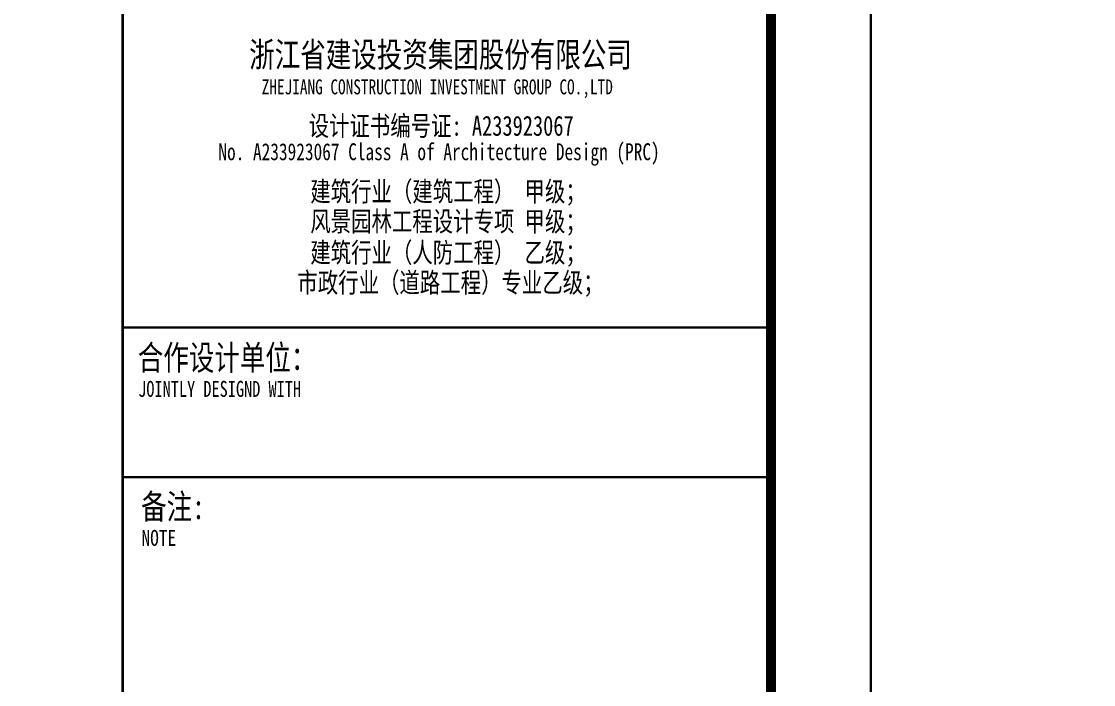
# Model space of a CAD drawing. Extents: x 1738711 to 2346805, y 1189731 to 2516152.
# Drawn here: x 1983111 to 1986335, y 1231721 to 1233715 of the extents above; entities that cross this region are included whole.
import ezdxf
from ezdxf.enums import TextEntityAlignment as Align

# ---------------------------------------------------------------- set-up
doc = ezdxf.new("R2010")
doc.units = 0
doc.header["$LTSCALE"] = 1000
doc.header["$MEASUREMENT"] = 0
doc.layers.add('TK', color=4, linetype='Continuous')
doc.styles.add('宋体', font='SIMSUN.TTF', dxfattribs={"width": 0.75})
doc.styles.add('黑体', font='simhei_0.ttf', dxfattribs={"width": 0.9})

# ---------------------------------------------------------------- blocks, each defined once
blk = doc.blocks.new('资质')
at = {"layer": 'TK', "color": 7, "const_width": 25}
blk.add_lwpolyline([(250, 8700), (6750, 8700), (6750, 0), (250, 0)], close=True, dxfattribs=at)
at = {"layer": 'TK', "color": 7, "style": '宋体', "width": 0.75}
for s, height, p in [('浙江省建设投资集团股份有限公司', 250, (1518, 2609)), ('ZHEJIANG CONSTRUCTION INVESTMENT GROUP CO.,LTD ', 150, (1643, 2336)), ('设计证书编号证: A233923067 ', 200, (2114, 1921)), ('No. A233923067 Class A of Architecture Design (PRC)', 170, (1209, 1676)), ('建筑行业（建筑工程） 甲级；', 200, (2130, 1263)), ('风景园林工程设计专项 甲级；', 200, (2130, 963)), ('建筑行业（人防工程） 乙级；', 200, (2130, 651)), ('市政行业（道路工程）专业乙级；', 200, (2001, 350))]:
    blk.add_text(s, height=height, dxfattribs=at).set_placement(p)
blk = doc.blocks.new('hjashrtahreahe')
at = {"layer": 'TK', "color": 7, "const_width": 25}
blk.add_lwpolyline([(0, 59400), (84100, 59400), (84100, 0), (0, 0)], close=True, dxfattribs=at)
at = {"layer": 'TK', "color": 3, "const_width": 100}
blk.add_lwpolyline([(2500, 1000), (2500, 58400), (83100, 58400), (83100, 1000)], close=True, dxfattribs=at)
at = {"layer": 'TK', "color": 7, "const_width": 25}
for points in [[(76600, 58400), (76600, 1000)], [(76600, 49700), (83100, 49700)], [(76600, 48200), (83100, 48200)]]:
    blk.add_lwpolyline(points, dxfattribs=at)
at = {"layer": 'TK', "color": 1}
blk.add_blockref('资质', (76350, 49700), dxfattribs=at)
at = {"layer": 'TK', "color": 7}
for s, height, style, width, p in [('合作设计单位：', 250, '宋体', 0.75, (76751, 49272)), ('JOINTLY DESIGND WITH', 160, '宋体', 0.75, (76755, 49004)), ('备注:', 250, '宋体', 0.75, (76784, 47779)), ('NOTE', 160, '黑体', 0.8, (76788, 47511))]:
    blk.add_text(s, height=height, dxfattribs=dict(at, style=style, width=width)).set_placement(p)
at = {"layer": 'TK', "style": '宋体', "width": 0.75}
for tag, height, p in [('项目负责人', 350, (6003, 57089)), ('专业负责人', 350, (6003, 56224)), ('设计人', 350, (6003, 55419)), ('版号1', 250, (77304, 22193)), ('时间1', 250, (82405, 22193)), ('版号2', 250, (77304, 21593)), ('时间2', 250, (82405, 21593)), ('版号3', 250, (77304, 20993)), ('时间3', 250, (82405, 20993)), ('建筑会签', 0.0001, (78978, 2403)), ('电气会签', 0.0001, (82128, 2403)), ('结构会签', 0.0001, (78978, 1803)), ('暖通会签', 0.0001, (82128, 1803)), ('给排水会签', 0.0001, (78978, 1250)), ('智能化会签', 0.0001, (82128, 1250))]:
    blk.add_attdef(tag, text='', height=height, dxfattribs=at).set_placement(p, align=Align.CENTER)
for tag, p in [('合作设计单位', (80816, 48986)), ('版号说明1', (79854, 22318)), ('版号说明2', (79854, 21718)), ('版号说明3', (79854, 21118)), ('浙江绿储科技有限公司', (80545, 16036)), ('百兆瓦级集中式熔盐储能关键', (80545, 14953)), ('设备研发及制造基地项目', (80545, 14603)), ('1#研发楼', (80545, 13636)), ('图名', (80545, 12436)), ('工程编号', (78978, 11461)), ('子项编号', (82128, 11461)), ('建筑', (78978, 10711)), ('图号', (82128, 10711)), ('施工图', (78978, 9961)), ('2023.03', (82128, 9961)), ('审定', (79353, 8461)), ('审核', (79353, 7711)), ('工程负责', (79353, 6961)), ('专业负责', (79353, 6211)), ('设计', (79353, 5461)), ('制图', (79353, 4711)), ('校对', (79353, 3961))]:
    blk.add_attdef(tag, text='', height=250, dxfattribs=at).set_placement(p, align=Align.MIDDLE_CENTER)

msp = doc.modelspace()

# ---------------------------------------------------------------- block references
at = {"xscale": 0.3, "yscale": 0.3, "zscale": 0.3}
for p in [(1960435.7, 1217885), (1985665.7, 1217885)]:
    msp.add_blockref('hjashrtahreahe', p, dxfattribs=at)

doc.saveas('drawing.dxf')
